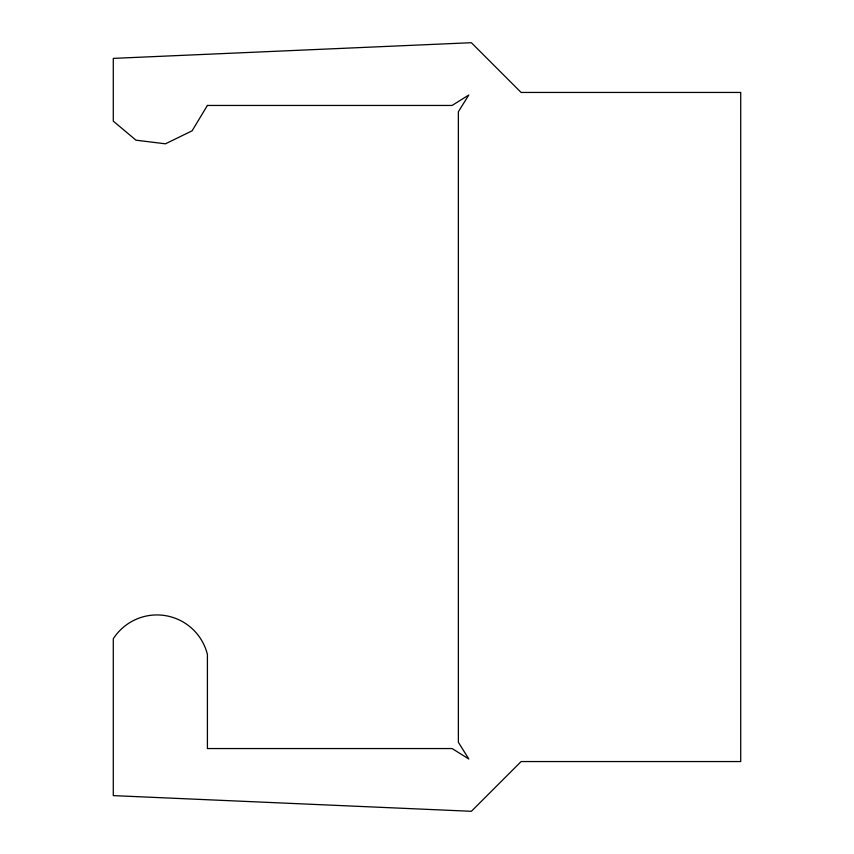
<?xml version="1.0" encoding="UTF-8"?>
<svg xmlns="http://www.w3.org/2000/svg" width="854" height="854" viewBox="0 0 854 854"><rect width="100%" height="100%" fill="white"/><g stroke="black" fill="none" stroke-linecap="round" stroke-linejoin="round"><path stroke-width="1.28" d="M207.405 105.448L192.097 130.833L165.43 143.814L135.999 140.184L113.283 121.129L113.283 58.382L471.365 42.7L521.111 92.445L740.717 92.445L740.717 761.554L521.111 761.554L471.365 811.3L113.283 795.618L113.283 638.76A51.955 51.955 0 0 1 207.405 654.442L207.405 748.552L452.097 748.552L468.803 758.992L458.374 742.286L458.374 111.714L468.803 95.007L452.097 105.448L207.405 105.448"/></g></svg>
